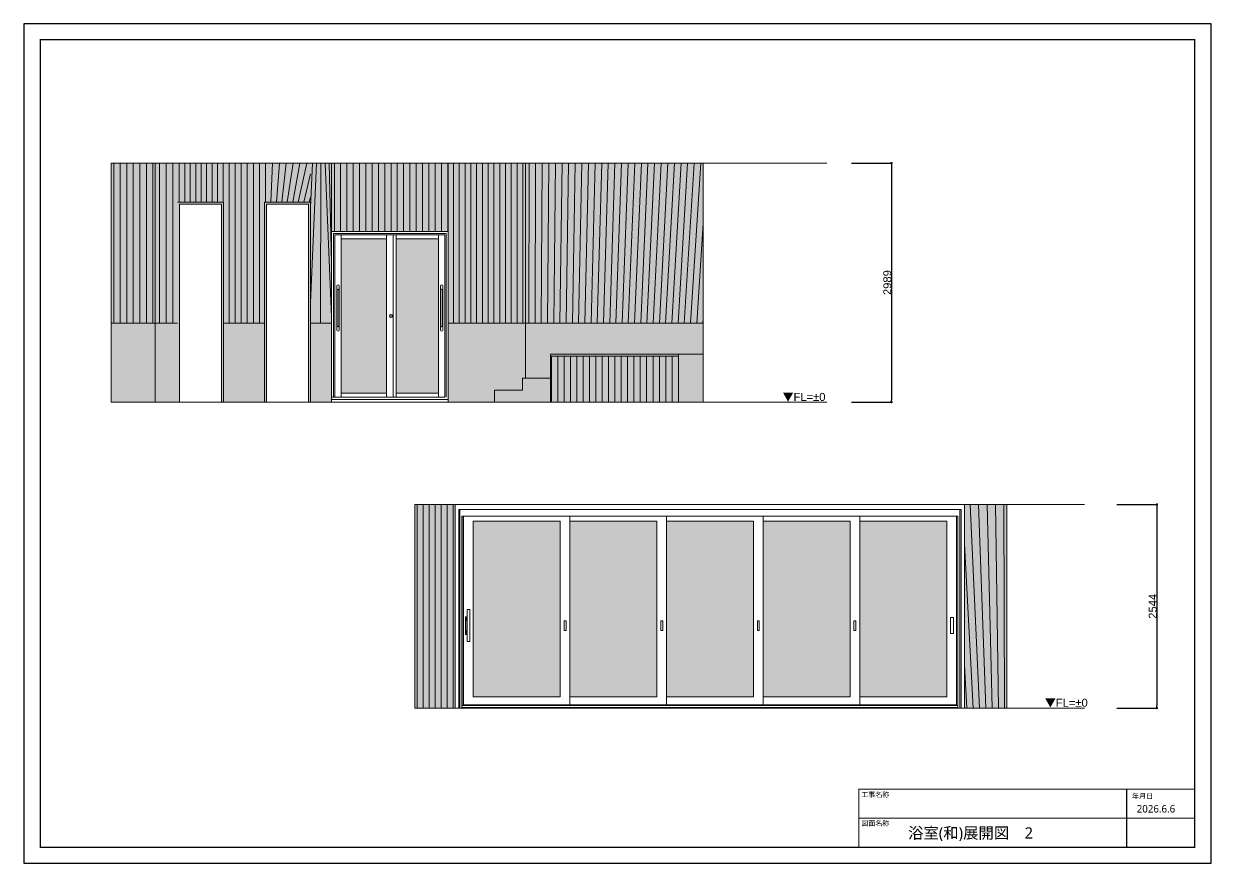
# Model space of a CAD drawing. Header units: millimetres. Extents: x 0 to 1313252738, y -131 to 560100888.
# Drawn here: x 1312686009 to 1312700851, y 559979150 to 559989646 of the extents above; entities that cross this region are included whole.
import ezdxf

# ---------------------------------------------------------------- set-up
doc = ezdxf.new("R2010")
doc.units = ezdxf.units.MM
doc.layers.get('0').update_dxf_attribs({"lineweight": 0})
for name, color, linetype, lineweight in [('003間仕切り', 7, 'Continuous', 13), ('015連窓', 7, 'Continuous', 0), ('TOS_M1', 7, 'Continuous', 9), ('TOS_S3', 21, 'Continuous', 20)]:
    doc.layers.add(name, color=color, linetype=linetype, lineweight=lineweight)
doc.layers.add('01用紙枠', color=5, linetype='Continuous')
doc.styles.add('onnjuku', font='arial.ttf')
doc.styles.add('メイリオ', font='')
doc.styles.get('メイリオ').set_extended_font_data('Meiryo')
doc.dimstyles.new('onnjuku', dxfattribs={"dimtxt": 100, "dimasz": 30, "dimexe": 1.25, "dimexo": 0.625, "dimtad": 1, "dimdec": 0, "dimtxsty": 'onnjuku', "dimblk": 'DOT', "dimcen": 2.5, "dimadec": 0, "dimazin": 0, "dimtfac": 1, "dimtdec": 0, "dimtmove": 0, "dimatfit": 3, "dimfxl": 500, "dimfxlon": 1, "dimarcsym": 0})
pattern_1 = [(90, (57847.30131673812, 53277.94431614876), (-76.19999999999997, 4.7e-15), [])]

# ---------------------------------------------------------------- blocks, each defined once
blk = doc.blocks.new('_Dot')
at = {"color": 0, "linetype": 'ByBlock', "lineweight": -2}
blk.add_line((-0.5, 0), (-1, 0), dxfattribs=at)
at = {"color": 0, "linetype": 'ByBlock', "const_width": 0.5}
blk.add_lwpolyline([(-0.25, 0, 1), (0.25, 0, 1)], format="xyb", close=True, dxfattribs=at)
blk = doc.blocks.new('*D238')
at = {"color": 0, "lineweight": -2, "transparency": 16777216}
for p, q in [((1312696354.531745, 559987903.9327757), (1312696855.781745, 559987903.9327757)), ((1312696854.531745, 559987873.9327757), (1312696854.531745, 559984944.9327757)), ((1312696354.531745, 559984914.9327757), (1312696855.781745, 559984914.9327757))]:
    blk.add_line(p, q, dxfattribs=at)
at = {"layer": 'Defpoints', "color": 0, "transparency": 16777216}
for p in [(1312696047.041685, 559987903.9327757), (1312696047.041685, 559984914.9327757), (1312696854.531745, 559984914.9327757)]:
    blk.add_point(p, dxfattribs=at)
at = {"color": 0, "lineweight": -2, "transparency": 16777216, "xscale": 30, "yscale": 30, "zscale": 30}
for p, rotation in [((1312696854.531745, 559987903.9327757), 90), ((1312696854.531745, 559984914.9327757), 270)]:
    blk.add_blockref('_Dot', p, dxfattribs=dict(at, rotation=rotation))
at = {"color": 0, "transparency": 16777216, "insert": (1312696802.849446, 559986409.4327753), "char_height": 100, "attachment_point": 5, "rotation": 90, "style": 'onnjuku'}
blk.add_mtext('2989', dxfattribs=at)
blk = doc.blocks.new('A$C3F3F13E4')
for p, q in [((-11.5, 0), (-11.5, -120)), ((11.5, 0), (-11.5, 0)), ((11.5, 0), (11.5, -120)), ((11.5, -120), (-11.5, -120))]:
    blk.add_line(p, q)
blk = doc.blocks.new('A$C4bc8802b')
at = {"layer": 'TOS_S3', "linetype": 'Continuous'}
for p, q in [((19.99999999999271, 198.9987676208011), (20.99999999999273, 199.9987676208011)), ((19.99999999999271, 198.9987676208011), (20, 159.9987676208011)), ((20, -159.998767620792), (20, 159.9987676208011)), ((22.49999999999273, 199.9987676208011), (20.99999999999273, 199.9987676208011)), ((34.49999999999273, 199.9987676208011), (22.49999999999273, 199.9987676208011)), ((34.49999999999273, 199.9987676208011), (49.49999999999272, 199.9987676208011)), ((49.49999999999272, 199.9987676208011), (50.99999999999272, 199.9987676208011)), ((51.99999999999272, 198.9987676208011), (50.99999999999272, 199.9987676208011)), ((51.99999999999272, 198.9987676208011), (52, 102.5534237610454)), ((7.084991612704469, 66.00000000000091), (7.084991612704469, 84.00000000000091)), ((8.08499161270447, 84.99999999999909), (19.99999999999271, 85.00000000000091)), ((8.08499161270447, 85.00000000000091), (20, 85.00000000000091)), ((8.08499161270447, 65.00000000000091), (20, 65.00000000000091)), ((8.08499161270447, 65.00000000000091), (20, 65.00000000000091)), ((52, -198.9987676207993), (52, 102.5534237610454)), ((7.084991612704469, -66.00000000000091), (7.084991612704469, -83.99999999999909)), ((8.08499161270447, -65.00000000000091), (20, -64.99999999999909)), ((8.08499161270447, -65.00000000000091), (15.58499161270447, -64.99999999999909)), ((8.08499161270447, -84.99999999999729), (19.99999999999271, -84.99999999999909)), ((8.08499161270447, -84.99999999999909), (20, -84.99999999999909)), ((20, -198.9987676207993), (20, -159.998767620792)), ((20, -198.9987676207993), (21, -199.9987676207993)), ((22.5, -199.9987676207993), (21, -199.9987676207993)), ((34.5, -199.9987676207993), (22.5, -199.9987676207993)), ((34.5, -199.9987676207993), (49.5, -199.9987676207993)), ((49.5, -199.9987676207993), (51, -199.9987676207993)), ((52, -198.9987676207993), (51, -199.9987676207993))]:
    blk.add_line(p, q, dxfattribs=at)
at = {"layer": 'TOS_S3'}
for points in [[(20, -110.0000000000009), (1, -110.0000000000009, -0.4142135623730951), (0, -109.0000000000009), (0, 109.0000000000009, -0.4142135623730951), (1, 110.0000000000009), (20, 110.0000000000009)], [(20, -107.0000000000009), (4, -107.0000000000009, -0.4142135623730951), (3, -106.0000000000009), (3, 106.0000000000009, -0.4142135623730951), (4, 107.0000000000009), (20, 107.0000000000009)]]:
    blk.add_lwpolyline(points, format="xyb", dxfattribs=at)
at = {"layer": 'TOS_S3', "linetype": 'Continuous'}
for centre, start, end in [((8.08499161270447, 84.00000000000091), 90, 180), ((8.08499161270447, 66.00000000000091), 180, 270), ((8.08499161270447, -66.00000000000091), 90, 180), ((8.08499161270447, -83.99999999999909), 180, 270)]:
    blk.add_arc(centre, 1, start, end, dxfattribs=at)
blk = doc.blocks.new('*D309')
at = {"layer": 'Defpoints', "color": 0, "transparency": 16777216}
for p in [(1312699268.62855, 559983634.7738988), (1312699268.628551, 559981090.7738988), (1312700171.899196, 559981090.7738988)]:
    blk.add_point(p, dxfattribs=at)
at = {"layer": 'TOS_M1', "color": 0, "lineweight": -2, "transparency": 16777216}
for p, q in [((1312699671.899196, 559983634.7738988), (1312700173.149196, 559983634.7738988)), ((1312700171.899196, 559983604.7738988), (1312700171.899196, 559981120.7738988)), ((1312699671.899196, 559981090.7738988), (1312700173.149196, 559981090.7738988))]:
    blk.add_line(p, q, dxfattribs=at)
at = {"layer": 'TOS_M1', "color": 0, "lineweight": -2, "transparency": 16777216, "xscale": 30, "yscale": 30, "zscale": 30}
for p, rotation in [((1312700171.899196, 559983634.7738988), 90), ((1312700171.899196, 559981090.7738988), 270)]:
    blk.add_blockref('_Dot', p, dxfattribs=dict(at, rotation=rotation))
at = {"layer": 'TOS_M1', "color": 0, "transparency": 16777216, "insert": (1312700120.216898, 559982362.7738985), "char_height": 100, "attachment_point": 5, "rotation": 90, "style": 'onnjuku'}
blk.add_mtext('2544', dxfattribs=at)

msp = doc.modelspace()

# ---------------------------------------------------------------- hatches: boundary and pattern name
at = {"true_color": 0xe1b36b, "transparency": 33554602}
h = msp.add_hatch(color=43, dxfattribs=at)
h.dxf.hatch_style = 1
h.paths.add_polyline_path([(1312687651.520684, 559987903.9327756), (1312687101.520684, 559987903.9327756), (1312687101.520684, 559985901.9327756), (1312687651.520684, 559985901.9327756)])
at = {"true_color": 0x4f3717, "transparency": 33554687}
h = msp.add_hatch(dxfattribs=at)
h.set_pattern_fill('LINE', color=39, scale=24, angle=90)
h.set_pattern_definition(pattern_1)
h.paths.add_polyline_path([(1312687651.520684, 559987903.9327756), (1312687101.520684, 559987903.9327756), (1312687101.520684, 559985901.9327756), (1312687651.520684, 559985901.9327756)])
at = {"true_color": 0xe1b36b, "transparency": 33554602}
h = msp.add_hatch(color=43, dxfattribs=at)
h.dxf.hatch_style = 1
h.paths.add_polyline_path([(1312687931.520684, 559987903.9327756), (1312687651.520684, 559987903.9327756), (1312687651.520684, 559985901.9327756), (1312687931.520684, 559985901.9327756)])
at = {"true_color": 0x4f3717, "transparency": 33554687}
h = msp.add_hatch(dxfattribs=at)
h.set_pattern_fill('LINE', color=39, scale=24, angle=90)
h.set_pattern_definition(pattern_1)
h.paths.add_polyline_path([(1312687931.520684, 559987903.9327756), (1312687651.520684, 559987903.9327756), (1312687651.520684, 559985901.9327756), (1312687931.520684, 559985901.9327756)])
at = {"true_color": 0xe1b36b, "transparency": 33554602}
h = msp.add_hatch(color=43, dxfattribs=at)
h.dxf.hatch_style = 1
h.paths.add_polyline_path([(1312688506.520684, 559987903.9327756), (1312687931.520684, 559987903.9327756), (1312687931.520684, 559987414.3259414), (1312688506.520684, 559987414.3259414)])
h.paths.add_polyline_path([(1312689591.520683, 559987903.9327756), (1312689016.520684, 559987903.9327756), (1312689016.520684, 559987414.3259414), (1312689591.520683, 559987414.3259414)])
at = {"true_color": 0x4f3717, "transparency": 33554687}
h = msp.add_hatch(dxfattribs=at)
h.set_pattern_fill('LINE', color=39, scale=24, angle=90)
h.set_pattern_definition(pattern_1)
h.paths.add_polyline_path([(1312688506.520684, 559987903.9327756), (1312687931.520684, 559987903.9327756), (1312687931.520684, 559987414.3259414), (1312688506.520684, 559987414.3259414)])
h.paths.add_polyline_path([(1312689591.520683, 559987903.9327756), (1312689016.520684, 559987903.9327756), (1312689016.520684, 559987414.3259414), (1312689591.520683, 559987414.3259414)])
at = {"true_color": 0xe1b36b, "transparency": 33554602}
h = msp.add_hatch(color=43, dxfattribs=at)
h.dxf.hatch_style = 1
h.paths.add_polyline_path([(1312689016.520684, 559987903.9327756), (1312688506.520684, 559987903.9327756), (1312688506.520684, 559985901.9327756), (1312689016.520684, 559985901.9327756)])
at = {"true_color": 0x4f3717, "transparency": 33554687}
h = msp.add_hatch(dxfattribs=at)
h.set_pattern_fill('LINE', color=39, scale=24, angle=90)
h.set_pattern_definition(pattern_1)
h.paths.add_polyline_path([(1312689016.520684, 559987903.9327756), (1312688506.520684, 559987903.9327756), (1312688506.520684, 559985901.9327756), (1312689016.520684, 559985901.9327756)])
at = {"true_color": 0xe1b36b, "transparency": 33554602}
h = msp.add_hatch(color=43, dxfattribs=at)
h.dxf.hatch_style = 1
h.paths.add_polyline_path([(1312689857.145684, 559987903.9327756), (1312689591.520683, 559987903.9327756), (1312689591.520683, 559985901.9327756), (1312689857.145684, 559985901.9327756)])
at = {"true_color": 0x4f3717, "transparency": 33554687}
h = msp.add_hatch(dxfattribs=at)
h.set_pattern_fill('LINE', color=39, scale=24, angle=90)
h.set_pattern_definition(pattern_1)
h.paths.add_polyline_path([(1312689591.520683, 559987903.9327756), (1312689591.520683, 559985901.9327756), (1312689857.145684, 559985901.9327756), (1312689857.145684, 559987046.5394439), (1312689857.145684, 559987903.9327756)])
at = {"true_color": 0xe1b36b, "transparency": 33554602}
h = msp.add_hatch(color=43, dxfattribs=at)
h.dxf.hatch_style = 1
h.paths.add_polyline_path([(1312691311.520684, 559987903.9327756), (1312689857.145684, 559987903.9327756), (1312689857.145684, 559987046.5394439), (1312691311.520684, 559987046.5394439)])
at = {"true_color": 0x4f3717, "transparency": 33554687}
h = msp.add_hatch(dxfattribs=at)
h.set_pattern_fill('LINE', color=39, scale=24, angle=90)
h.set_pattern_definition(pattern_1)
h.paths.add_polyline_path([(1312691311.520684, 559987903.9327756), (1312689857.145684, 559987903.9327756), (1312689857.145684, 559987046.5394439), (1312691311.520684, 559987046.5394439)])
at = {"true_color": 0xe1b36b, "transparency": 33554602}
h = msp.add_hatch(color=43, dxfattribs=at)
h.dxf.hatch_style = 1
h.paths.add_polyline_path([(1312692281.644556, 559987903.9327756), (1312691311.520684, 559987903.9327756), (1312691311.520684, 559985901.9327756), (1312692281.644556, 559985901.9327756)])
at = {"true_color": 0x4f3717, "transparency": 33554687}
h = msp.add_hatch(dxfattribs=at)
h.set_pattern_fill('LINE', color=39, scale=24, angle=90)
h.set_pattern_definition(pattern_1)
h.paths.add_polyline_path([(1312692281.644556, 559987903.9327756), (1312691311.520684, 559987903.9327756), (1312691311.520684, 559987046.5394439), (1312691311.520684, 559987046.5394439), (1312691311.520684, 559987026.5394439), (1312691311.520684, 559985901.9327756), (1312692281.644556, 559985901.9327756)])
at = {"true_color": 0xe1b36b, "transparency": 33554602}
h = msp.add_hatch(color=43, dxfattribs=at)
h.dxf.hatch_style = 1
h.paths.add_polyline_path([(1312694501.520684, 559987903.9327756), (1312692281.644556, 559987903.9327756), (1312692281.644556, 559985901.9327756), (1312694501.520684, 559985901.9327756)])
at = {"true_color": 0x4f3717, "transparency": 33554687}
h = msp.add_hatch(dxfattribs=at)
h.set_pattern_fill('LINE', color=39, scale=24, angle=90)
h.set_pattern_definition(pattern_1)
h.paths.add_polyline_path([(1312694501.520684, 559987903.9327756), (1312692281.644556, 559987903.9327756), (1312692281.644556, 559985901.9327756), (1312694501.520684, 559985901.9327756)])
at = {"true_color": 0x51362d, "transparency": 33554687}
h = msp.add_hatch(color=39, dxfattribs=at)
h.dxf.hatch_style = 1
h.paths.add_polyline_path([(1312688506.520684, 559987414.3259416), (1312687931.520684, 559987414.3259414), (1312687931.520684, 559984914.9327756), (1312687956.520684, 559984914.9327756), (1312687956.520683, 559987389.3259416), (1312688481.520683, 559987389.3259416), (1312688481.520684, 559984914.9327756), (1312688506.520684, 559984914.9327756), (1312688506.520684, 559984939.9327756)])
h.paths.add_polyline_path([(1312689591.520683, 559987414.3259414), (1312689016.520684, 559987414.3259416), (1312689016.520684, 559984914.9327756), (1312689041.520683, 559984914.9327756), (1312689041.520683, 559987389.3259416), (1312689566.520683, 559987389.3259416), (1312689566.520684, 559984914.9327756), (1312689591.520683, 559984914.9327756)])
at = {"transparency": 33554687}
h = msp.add_hatch(color=256, dxfattribs=at)
h.dxf.hatch_style = 1
h.set_gradient(color1=(173, 221, 247), name='CYLINDER')
h.paths.add_polyline_path([(1312690544.333183, 559986956.5394439), (1312689977.145684, 559986956.5394439), (1312689977.145684, 559985026.5394439), (1312690544.333183, 559985026.5394439)])
h = msp.add_hatch(color=256, dxfattribs=at)
h.dxf.hatch_style = 1
h.set_gradient(color1=(173, 221, 247), name='CYLINDER')
h.paths.add_polyline_path([(1312691191.520684, 559986956.5394436), (1312690664.333184, 559986956.5394436), (1312690664.333184, 559985026.5394439), (1312691191.520684, 559985026.5394439)])
at = {"true_color": 0x5d5e5f, "transparency": 33554582}
h = msp.add_hatch(color=251, dxfattribs=at)
h.dxf.hatch_style = 1
h.paths.add_polyline_path([(1312687651.520684, 559985901.9327756), (1312687101.520684, 559985901.9327756), (1312687101.520684, 559984914.9327756), (1312687651.520684, 559984914.9327756)])
h = msp.add_hatch(color=251, dxfattribs=at)
h.dxf.hatch_style = 1
h.paths.add_polyline_path([(1312687931.520684, 559985901.9327756), (1312687651.520684, 559985901.9327756), (1312687651.520684, 559984914.9327756), (1312687931.520684, 559984914.9327756)])
h = msp.add_hatch(color=251, dxfattribs=at)
h.dxf.hatch_style = 1
h.paths.add_polyline_path([(1312689016.520684, 559985901.9327756), (1312688506.520684, 559985901.9327756), (1312688506.520684, 559984914.9327756), (1312689016.520684, 559984914.9327756)])
h = msp.add_hatch(color=251, dxfattribs=at)
h.dxf.hatch_style = 1
h.paths.add_polyline_path([(1312689857.145684, 559985901.9327756), (1312689591.520683, 559985901.9327756), (1312689591.520683, 559984914.9327756), (1312689857.145684, 559984914.9327756), (1312689857.145684, 559984976.5394441), (1312689857.145684, 559984976.5394441)])
h = msp.add_hatch(color=251, dxfattribs=at)
h.dxf.hatch_style = 1
h.paths.add_polyline_path([(1312692281.644556, 559985901.9327756), (1312691311.520684, 559985901.9327756), (1312691311.520684, 559984914.9327756), (1312691891.58262, 559984914.9327756), (1312691891.58262, 559985064.9327756), (1312692241.58262, 559985064.9327756), (1312692241.58262, 559985214.9327756), (1312692281.644556, 559985214.9327756)])
h.paths.add_polyline_path([(1312694501.520684, 559985901.9327756), (1312692281.644556, 559985901.9327756), (1312692281.644556, 559985214.9327756), (1312692591.58262, 559985214.9327756), (1312692591.58262, 559985514.9327756), (1312694191.58262, 559985514.9327756), (1312694501.520684, 559985514.9327756)])
at = {"true_color": 0xe7c388, "transparency": 33554602}
h = msp.add_hatch(color=31, dxfattribs=at)
h.dxf.hatch_style = 1
h.paths.add_polyline_path([(1312694191.58262, 559985514.9327756), (1312692591.58262, 559985514.9327756), (1312692591.58262, 559984914.9327756), (1312694191.58262, 559984914.9327756)])
at = {"true_color": 0x4f3717, "transparency": 33554687}
h = msp.add_hatch(dxfattribs=at)
h.set_pattern_fill('LINE', color=39, scale=24, angle=90)
h.set_pattern_definition(pattern_1)
h.paths.add_polyline_path([(1312694191.58262, 559985489.9327755), (1312692591.58262, 559985489.9327755), (1312692591.58262, 559984914.9327756), (1312694191.58262, 559984914.9327756)])
at = {"true_color": 0xe7c388, "transparency": 33554602}
h = msp.add_hatch(color=31, dxfattribs=at)
h.dxf.hatch_style = 1
h.paths.add_polyline_path([(1312694501.520684, 559985514.9327756), (1312694191.58262, 559985514.9327756), (1312694191.58262, 559984914.9327756), (1312694501.520684, 559984914.9327756)])
h = msp.add_hatch(color=31, dxfattribs=at)
h.dxf.hatch_style = 1
h.paths.add_polyline_path([(1312692281.644556, 559985214.9327756), (1312692241.58262, 559985214.9327756), (1312692241.58262, 559985064.9327756), (1312691891.58262, 559985064.9327756), (1312691891.58262, 559984914.9327756), (1312692281.644556, 559984914.9327756)])
h.paths.add_polyline_path([(1312692591.58262, 559985214.9327756), (1312692281.644556, 559985214.9327756), (1312692281.644556, 559984914.9327756), (1312692591.58262, 559984914.9327756)])
at = {"true_color": 0xe1b36b, "transparency": 33554602}
h = msp.add_hatch(color=43, dxfattribs=at)
h.dxf.hatch_style = 1
h.paths.add_polyline_path([(1312691402.374223, 559983634.7738985), (1312690897.374224, 559983634.7738985), (1312690897.374224, 559981090.7738985), (1312691402.374223, 559981090.7738985)])
h.paths.add_polyline_path([(1312698297.374224, 559983634.7738987), (1312697767.374224, 559983634.7738987), (1312697767.374224, 559981090.7738985), (1312698297.374224, 559981090.7738985)])
at = {"true_color": 0x4f3717, "transparency": 33554687}
h = msp.add_hatch(dxfattribs=at)
h.set_pattern_fill('LINE', color=39, scale=24, angle=90)
h.set_pattern_definition([(90, (61643.15485715865, 49581.35746669769), (-76.19999999999997, 4.7e-15), [])])
h.paths.add_polyline_path([(1312691402.374223, 559983634.7738985), (1312690897.374224, 559983634.7738985), (1312690897.374224, 559981090.7738985), (1312691402.374223, 559981090.7738985)])
h.paths.add_polyline_path([(1312698297.374224, 559983634.7738987), (1312697767.374224, 559983634.7738987), (1312697767.374224, 559981090.7738985), (1312698297.374224, 559981090.7738985)])
at = {"transparency": 33554687}
h = msp.add_hatch(color=256, dxfattribs=at)
h.dxf.hatch_style = 1
h.set_gradient(color1=(173, 221, 247), name='CYLINDER')
h.paths.add_polyline_path([(1312692712.874253, 559983428.7738985), (1312691624.874223, 559983428.7738985), (1312691624.874223, 559981230.7738986), (1312692712.874253, 559981230.7738986)])
h = msp.add_hatch(color=256, dxfattribs=at)
h.dxf.hatch_style = 1
h.set_gradient(color1=(173, 221, 247), name='CYLINDER')
h.paths.add_polyline_path([(1312693920.874283, 559983428.7738985), (1312692832.874253, 559983428.7738985), (1312692832.874253, 559981230.7738986), (1312693920.874283, 559981230.7738986)])
h = msp.add_hatch(color=256, dxfattribs=at)
h.dxf.hatch_style = 1
h.set_gradient(color1=(173, 221, 247), name='CYLINDER')
h.paths.add_polyline_path([(1312695128.874313, 559983428.7738985), (1312694040.874283, 559983428.7738985), (1312694040.874283, 559981230.7738986), (1312695128.874313, 559981230.7738986)])
h = msp.add_hatch(color=256, dxfattribs=at)
h.dxf.hatch_style = 1
h.set_gradient(color1=(173, 221, 247), name='CYLINDER')
h.paths.add_polyline_path([(1312696336.874343, 559983428.7738985), (1312695248.874313, 559983428.7738985), (1312695248.874313, 559981230.7738986), (1312696336.874343, 559981230.7738986)])
h = msp.add_hatch(color=256, dxfattribs=at)
h.dxf.hatch_style = 1
h.set_gradient(color1=(173, 221, 247), name='CYLINDER')
h.paths.add_polyline_path([(1312697544.870588, 559983428.7738985), (1312696456.874343, 559983428.7738985), (1312696456.874343, 559981230.7738986), (1312697544.870588, 559981230.7738986)])

# ---------------------------------------------------------------- linework, layer by layer
for p, q in [((1312687101.520684, 559987903.9327756), (1312696047.041685, 559987903.9327756)), ((1312687101.520684, 559987903.9327756), (1312687101.520684, 559984914.9327756)), ((1312687651.520684, 559987903.9327756), (1312687651.520684, 559984914.9327756)), ((1312689857.145684, 559987903.9327756), (1312689857.145684, 559984914.9327756)), ((1312691311.520684, 559987903.9327756), (1312691311.520684, 559984914.9327756)), ((1312692281.644556, 559987903.9327756), (1312692281.644556, 559985214.9327756)), ((1312694501.520684, 559987903.9327756), (1312694501.520684, 559984914.9327756)), ((1312687931.520684, 559987414.3259414), (1312688506.520684, 559987414.3259416)), ((1312687931.520684, 559987414.3259414), (1312687956.520684, 559987414.3259414)), ((1312688506.520684, 559987414.3259414), (1312688506.520684, 559984914.9327756)), ((1312689016.520684, 559987414.3259414), (1312689016.520684, 559984914.9327756)), ((1312689016.520684, 559987414.3259416), (1312689591.520683, 559987414.3259414)), ((1312689591.520683, 559987414.3259416), (1312689591.520683, 559984914.9327756)), ((1312687956.520683, 559987389.3259416), (1312687956.520684, 559984914.9327756)), ((1312688481.520683, 559987389.3259416), (1312687956.520684, 559987389.3259416)), ((1312688481.520684, 559984914.9327756), (1312688481.520683, 559987389.3259416)), ((1312689041.520683, 559987389.3259416), (1312689041.520683, 559984914.9327756)), ((1312689566.520683, 559987389.3259416), (1312689041.520683, 559987389.3259416)), ((1312689566.520684, 559984914.9327756), (1312689566.520683, 559987389.3259416)), ((1312689857.145684, 559984976.5394441), (1312689857.145684, 559987046.5394439)), ((1312689857.145684, 559987046.5394439), (1312691311.520684, 559987046.5394439)), ((1312691286.520684, 559987021.5394441), (1312689882.145684, 559987021.5394441)), ((1312689882.145684, 559987021.5394441), (1312689882.145684, 559984976.5394441)), ((1312691271.520684, 559987006.5394439), (1312689897.145683, 559987006.5394441)), ((1312689897.145683, 559987006.5394439), (1312689897.145683, 559984976.5394441)), ((1312689897.145683, 559987006.5394439), (1312689977.145684, 559987006.5394441)), ((1312689977.145684, 559987006.5394439), (1312689977.145684, 559984976.5394441)), ((1312689977.145684, 559986956.5394439), (1312690544.333183, 559986956.5394439)), ((1312690544.333183, 559987006.5394441), (1312690544.333183, 559984976.5394439)), ((1312690624.333184, 559987006.5394441), (1312690624.333184, 559984976.5394439)), ((1312690664.333184, 559987006.5394441), (1312690664.333184, 559984976.5394439)), ((1312690664.333184, 559986956.5394436), (1312691191.520684, 559986956.5394436)), ((1312691191.520684, 559987006.5394441), (1312691191.520684, 559984976.5394439)), ((1312691191.520684, 559987006.5394439), (1312691271.520684, 559987006.5394439)), ((1312691271.520684, 559987006.5394439), (1312691231.520684, 559987006.5394439)), ((1312691271.520684, 559987006.5394441), (1312691271.520684, 559984976.5394439)), ((1312691286.520684, 559987021.5394441), (1312691286.520684, 559984976.5394439)), ((1312691311.520684, 559987046.5394439), (1312691311.520684, 559987026.5394439)), ((1312691311.520684, 559987021.5394441), (1312691311.520684, 559984976.5394439)), ((1312689922.145684, 559985816.5394439), (1312689922.145684, 559986366.5394441)), ((1312689952.145684, 559985816.5394439), (1312689952.145684, 559986366.5394441)), ((1312691216.520684, 559985816.5394439), (1312691216.520684, 559986366.5394441)), ((1312691246.520684, 559985816.5394439), (1312691246.520684, 559986366.5394441)), ((1312689927.145683, 559986316.5394439), (1312689927.145683, 559986091.5394439)), ((1312689947.145684, 559986316.5394439), (1312689947.145684, 559986091.5394439)), ((1312691221.520684, 559986316.5394439), (1312691221.520684, 559986091.5394439)), ((1312691241.520684, 559986316.5394439), (1312691241.520684, 559986091.5394439)), ((1312689927.145683, 559986091.5394439), (1312689927.145683, 559985866.5394441)), ((1312689947.145684, 559986091.5394439), (1312689947.145684, 559985866.5394441)), ((1312691221.520684, 559986091.5394439), (1312691221.520684, 559985866.5394441)), ((1312691241.520684, 559986091.5394439), (1312691241.520684, 559985866.5394441)), ((1312687101.520684, 559984914.9327756), (1312687101.520684, 559985901.9327756)), ((1312687101.520684, 559985901.9327756), (1312687931.520683, 559985901.9327756)), ((1312688506.520683, 559985901.9327756), (1312689016.520684, 559985901.9327757)), ((1312689591.520683, 559985901.9327757), (1312689857.145684, 559985901.9327756)), ((1312691311.520684, 559985901.9327756), (1312694501.520684, 559985901.9327756)), ((1312694191.58262, 559985514.9327756), (1312692591.58262, 559985514.9327756)), ((1312692591.58262, 559985514.9327756), (1312692591.58262, 559984914.9327756)), ((1312692591.58262, 559985514.9327756), (1312692591.58262, 559985489.9327755)), ((1312692591.58262, 559985514.9327756), (1312692591.58262, 559985214.9327756)), ((1312694191.58262, 559984914.9327756), (1312694191.58262, 559985514.9327756)), ((1312694191.58262, 559985514.9327756), (1312694501.520684, 559985514.9327756)), ((1312692591.58262, 559985214.9327756), (1312692241.58262, 559985214.9327756)), ((1312692241.58262, 559985214.9327756), (1312692241.58262, 559985064.9327756)), ((1312692241.58262, 559985064.9327756), (1312691891.58262, 559985064.9327756)), ((1312691891.58262, 559985064.9327756), (1312691891.58262, 559984914.9327756)), ((1312687101.520684, 559984914.9327756), (1312696047.041685, 559984914.9327756)), ((1312688506.520684, 559984914.9327756), (1312688481.520684, 559984914.9327756)), ((1312688506.520684, 559984914.9327756), (1312688506.520684, 559984939.9327756)), ((1312689897.145683, 559984976.5394441), (1312689857.145684, 559984976.5394441)), ((1312689857.145684, 559984976.5394441), (1312691271.520684, 559984976.5394439)), ((1312689857.145684, 559984946.9327756), (1312691311.520684, 559984946.9327756)), ((1312689977.145684, 559984976.5394441), (1312689977.145684, 559985026.5394439)), ((1312689977.145684, 559985026.5394439), (1312690544.333183, 559985026.5394439)), ((1312690664.333184, 559985026.5394439), (1312691191.520684, 559985026.5394439)), ((1312692281.644556, 559984914.9327756), (1312694501.520684, 559984914.9327756)), ((1312692591.58262, 559984914.9327756), (1312694191.58262, 559984914.9327756)), ((1312692591.58262, 559984914.9327756), (1312694191.58262, 559984914.9327756)), ((1312690897.374224, 559983634.7738985), (1312699268.62855, 559983634.7738987)), ((1312690897.374224, 559983634.7738985), (1312690897.374224, 559981090.7738985)), ((1312691402.374223, 559983634.7738985), (1312691402.374223, 559981090.7738987)), ((1312697767.374224, 559983634.7738985), (1312697767.374224, 559981090.7738985)), ((1312698297.374224, 559983634.7738985), (1312698297.374224, 559981090.7738985)), ((1312690897.374224, 559981090.7738985), (1312699268.62855, 559981090.7738985))]:
    msp.add_line(p, q)
at = {"color": 39, "true_color": 0x4f3717, "transparency": 33554687}
msp.add_line((1312692591.58262, 559985489.9327755), (1312694191.58262, 559985489.9327755), dxfattribs=at)
for radius in [20, 16.01813614368438]:
    msp.add_circle((1312690598.480856, 559985991.5394439), radius)
for centre, radius, start, end in [((1312689937.145684, 559986366.5394441), 15, 0, 180), ((1312691231.520684, 559986366.5394441), 15, 0, 180), ((1312689937.145684, 559986316.5394439), 10, 0, 180), ((1312691231.520684, 559986316.5394439), 10, 0, 180), ((1312689937.145684, 559985816.5394439), 15, 180, 0), ((1312689937.145684, 559985866.5394441), 10, 180, 0), ((1312691231.520684, 559985816.5394439), 15, 180, 0), ((1312691231.520684, 559985866.5394441), 10, 180, 0)]:
    msp.add_arc(centre, radius, start, end)
at = {"layer": '015連窓'}
for p, q in [((1312697724.870588, 559983570.7738986), (1312691444.874223, 559983570.7738986)), ((1312691444.874223, 559983570.7738986), (1312691444.874223, 559981120.7738985)), ((1312691459.874223, 559983570.7738986), (1312691459.874223, 559981120.7738985)), ((1312697709.870588, 559983570.7738986), (1312697709.870588, 559981120.7738985)), ((1312697724.870588, 559983570.7738986), (1312697724.870588, 559981120.7738985)), ((1312697684.870588, 559983490.7738985), (1312691484.874223, 559983490.7738985)), ((1312691484.874223, 559983490.7738985), (1312691484.874223, 559981120.7738985)), ((1312691500.874223, 559983490.7738985), (1312691500.874223, 559981123.7738985)), ((1312691504.874223, 559983490.7738985), (1312691504.874223, 559981123.7738985)), ((1312691624.874223, 559983428.7738985), (1312691624.874223, 559981230.7738986)), ((1312692712.874253, 559983428.7738985), (1312691624.874223, 559983428.7738985)), ((1312692712.874253, 559983428.7738985), (1312692712.874253, 559981230.7738986)), ((1312692832.874253, 559983490.7738985), (1312692832.874253, 559981130.7738986)), ((1312693920.874283, 559983428.7738985), (1312692832.874253, 559983428.7738985)), ((1312693920.874283, 559983428.7738985), (1312693920.874283, 559981230.7738986)), ((1312694040.874283, 559983490.7738985), (1312694040.874283, 559981130.7738986)), ((1312695128.874313, 559983428.7738985), (1312694040.874283, 559983428.7738985)), ((1312695128.874313, 559983428.7738985), (1312695128.874313, 559981230.7738986)), ((1312695248.874313, 559983490.7738985), (1312695248.874313, 559981130.7738986)), ((1312696336.874343, 559983428.7738985), (1312695248.874313, 559983428.7738985)), ((1312696336.874343, 559983428.7738985), (1312696336.874343, 559981230.7738986)), ((1312696456.874343, 559983490.7738985), (1312696456.874343, 559981130.7738986)), ((1312697544.870588, 559983428.7738985), (1312696456.874343, 559983428.7738985)), ((1312697544.870588, 559983428.7738985), (1312697544.870588, 559981230.7738986)), ((1312697664.870589, 559983490.7738985), (1312697664.870589, 559981123.7738985)), ((1312697668.870588, 559983490.7738985), (1312697668.870588, 559981123.7738985)), ((1312697684.870588, 559983490.7738985), (1312697684.870588, 559981120.7738985)), ((1312692712.874253, 559981230.7738986), (1312691624.874223, 559981230.7738986)), ((1312693920.874283, 559981230.7738986), (1312692832.874253, 559981230.7738986)), ((1312695128.874313, 559981230.7738986), (1312694040.874283, 559981230.7738986)), ((1312696336.874343, 559981230.7738986), (1312695248.874313, 559981230.7738986)), ((1312697544.870588, 559981230.7738986), (1312696456.874343, 559981230.7738986)), ((1312691444.874223, 559981120.7738985), (1312691444.874223, 559981090.7738985)), ((1312691484.874223, 559981090.7738985), (1312691444.874223, 559981090.7738985)), ((1312691459.874223, 559981120.7738985), (1312691459.874223, 559981090.7738985)), ((1312697684.870588, 559981123.7738985), (1312691484.874223, 559981123.7738985)), ((1312691484.874223, 559981120.7738985), (1312691484.874223, 559981090.7738985)), ((1312697684.870588, 559981099.2738985), (1312691484.874223, 559981099.2738985)), ((1312697664.870589, 559981130.7738986), (1312691504.874223, 559981130.7738986)), ((1312697684.870588, 559981120.7738985), (1312697684.870588, 559981090.7738985)), ((1312697724.870588, 559981090.7738985), (1312697684.870588, 559981090.7738985)), ((1312697709.870588, 559981120.7738985), (1312697709.870588, 559981090.7738985)), ((1312697724.870588, 559981120.7738985), (1312697724.870588, 559981090.7738985))]:
    msp.add_line(p, q, dxfattribs=at)
msp.add_lwpolyline([(1312697590.421064, 559982020.7738986), (1312697590.421064, 559982220.7738986), (1312697630.421064, 559982220.7738986), (1312697630.421064, 559982020.7738986)], close=True, dxfattribs=at)
at = {"layer": '01用紙枠'}
msp.add_lwpolyline([(1312686008.902274, 559989645.6047512), (1312686008.902274, 559979150.2585561), (1312700850.805984, 559979150.2585561), (1312700850.805984, 559989645.6047512)], close=True, dxfattribs=at)
msp.add_lwpolyline([(1312686008.902274, 559989645.6047512), (1312686008.902274, 559979150.2585561), (1312700850.805984, 559979150.2585561), (1312700850.805984, 559989645.6047512)], close=True, dxfattribs=at)
for points, const_width in [([(1312686215.112561, 559979349.0930483), (1312700644.595697, 559979349.0930483), (1312700644.595697, 559989446.7702587), (1312686215.112561, 559989446.7702587)], 17.66893298855508), ([(1312686215.112561, 559979349.0930483), (1312700644.595697, 559979349.0930483), (1312700644.595697, 559989446.7702587), (1312686215.112561, 559989446.7702587)], 17.66893298855508), ([(1312699793.703674, 559980076.1904671), (1312696444.981297, 559980076.1904671), (1312696444.981297, 559979712.6417578), (1312699793.703674, 559979712.6417578)], 12.91150955375364), ([(1312699793.703674, 559980076.1904671), (1312700644.595697, 559980076.1904671), (1312700644.595697, 559979712.6417578), (1312699793.703674, 559979712.6417578)], 12.91150955375364), ([(1312699793.703674, 559979712.6417578), (1312696444.981297, 559979712.6417578), (1312696444.981297, 559979349.0930483), (1312699793.703674, 559979349.0930483)], 12.91150955375364), ([(1312699793.703674, 559979712.6417578), (1312700644.595697, 559979712.6417578), (1312700644.595697, 559979349.0930483), (1312699793.703674, 559979349.0930483)], 12.91150955375364)]:
    msp.add_lwpolyline(points, close=True, dxfattribs=dict(at, const_width=const_width))

# ---------------------------------------------------------------- block references
at = {"layer": '015連窓'}
msp.add_blockref('A$C4bc8802b', (1312691531.752937, 559982120.7738986), dxfattribs=at)
at = {"layer": '015連窓', "xscale": -1}
for p in [(1312692776.703814, 559982180.7738986), (1312693984.218052, 559982180.7738986), (1312695189.082977, 559982180.7738986), (1312696397.083007, 559982180.7738986)]:
    msp.add_blockref('A$C3F3F13E4', p, dxfattribs=at)

# ---------------------------------------------------------------- texts
at = {"layer": '003間仕切り', "char_height": 100, "attachment_point": 1, "style": 'onnjuku'}
for insert in [(1312695493.804259, 559985030.2296036), (1312698771.827676, 559981206.9742398)]:
    msp.add_mtext_dynamic_manual_height_columns('▼FL=±0', width=406.1946985721588, gutter_width=500, heights=[0], dxfattribs=dict(at, insert=insert))
at = {"layer": '01用紙枠', "style": 'メイリオ'}
for s, height, p in [('工事名称', 62.68081194308591, (1312696476.321702, 559979977.4681882)), ('年月日', 62.68081194308591, (1312699861.085548, 559979958.5304538)), ('2026.6.6', 92.96286878702621, (1312699919.353598, 559979784.2152723)), ('図面名称', 62.68081194308591, (1312696476.321702, 559979618.6205398)), ('浴室(和)展開図\u30002', 141.0318268719432, (1312697061.504519, 559979458.2125791))]:
    msp.add_text(s, height=height, dxfattribs=at).set_placement(p)

# ---------------------------------------------------------------- dimensions: what is measured, and where the dimension line sits
dim = msp.add_linear_dim(base=(1312696854.531745, 559984914.9327757), p1=(1312696047.041685, 559987903.9327756), p2=(1312696047.041685, 559984914.9327756), angle=90, dimstyle='onnjuku')
dim.commit()
dim.dimension.update_dxf_attribs({"geometry": '*D238', "text_midpoint": (1312696802.849446, 559986409.4327753)})
at = {"layer": 'TOS_M1'}
dim = msp.add_linear_dim(base=(1312700171.899196, 559981090.7738988), p1=(1312699268.62855, 559983634.7738987), p2=(1312699268.62855, 559981090.7738985), angle=90, dimstyle='onnjuku', dxfattribs=at)
dim.commit()
dim.dimension.update_dxf_attribs({"geometry": '*D309', "text_midpoint": (1312700120.216898, 559982362.7738985)})

doc.saveas('drawing.dxf')
